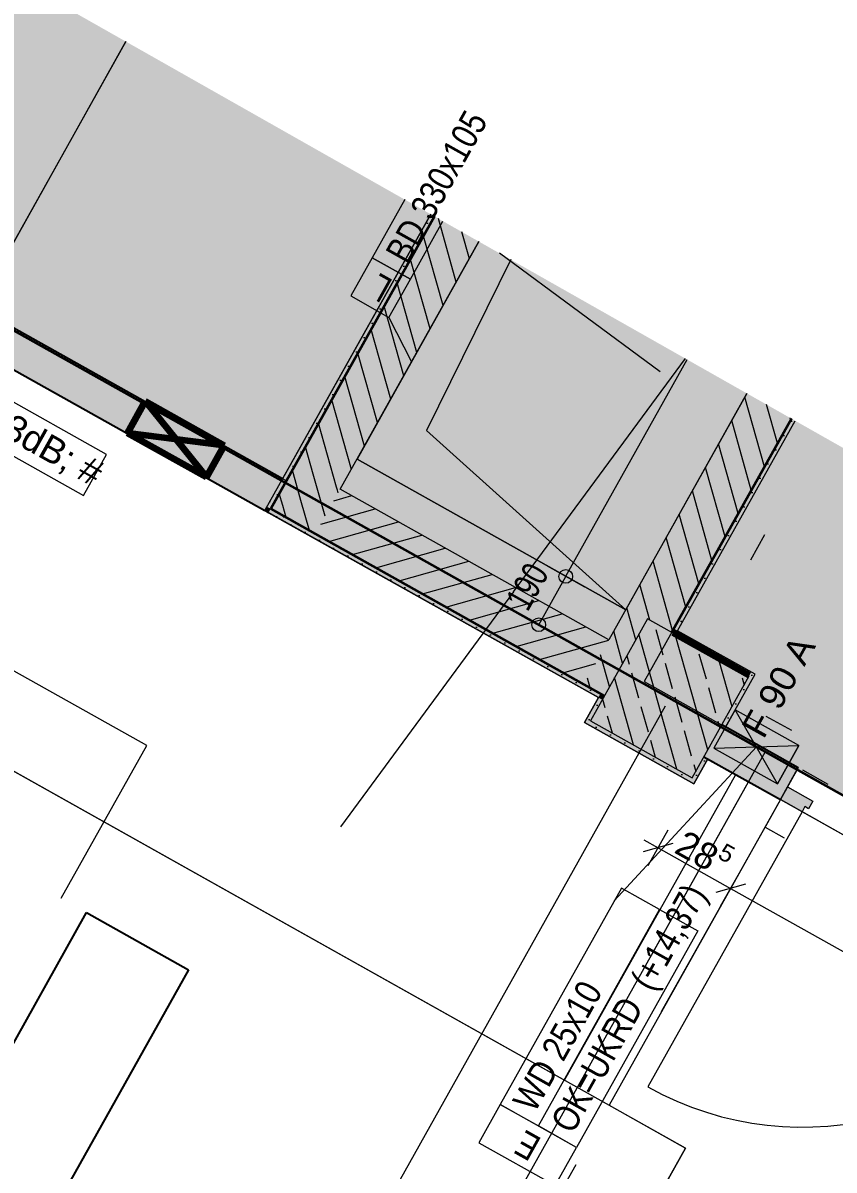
# Model space of a CAD drawing. Header units: metres. Extents: x -36 to 59, y 39 to 183.
# Drawn here: x 4.844 to 7.623, y 155.911 to 159.84 of the extents above; entities that cross this region are included whole.
import ezdxf

# ---------------------------------------------------------------- set-up
doc = ezdxf.new("R2010")
doc.units = ezdxf.units.M
doc.header["$MEASUREMENT"] = 0
for name, pattern in [('Punktlinie', [0.0035, 0, -0.0035]), ('Punktlinie_ eng', [0.00075, 0, -0.00075]), ('Strichlinie', [0.004, 0.003, -0.001]), ('Strichlinie-über-Schnitt', [0.0023, 0.0008, -0.0015]), ('Strichlinie_ eng', [0.0023, 0.0015, -0.0008]), ('Strichpunktlinie', [0.006703, 0.003528, -0.001764, 0, -0.001411])]:
    doc.linetypes.add(name, pattern=pattern)
for name, color, linetype in [('00  Raster', 7, 'Continuous'), ('10  Decken', 7, 'Continuous'), ('10  Fassade', 7, 'Continuous'), ('10  Stützen', 7, 'Continuous'), ('10  Stützen_Schnittschraffur', 7, 'Continuous'), ('10  Treppen + Rampen', 7, 'Continuous'), ('10  Wand Massiv', 7, 'Continuous'), ('10  Wand Massiv_Schnittschraffur', 7, 'Continuous'), ('20  Boden Aufbauten', 7, 'Continuous'), ('20  Dach Aufbauten', 7, 'Continuous'), ('20  Decke Abhangdecke', 7, 'Continuous'), ('20  Möbel', 7, 'Continuous'), ('20  Wand Leichtbau', 7, 'Continuous'), ('20  Wand Leichtbau_Schnittschraffur', 7, 'Continuous'), ('20  Wand Leichtbau_Tür', 7, 'Continuous'), ('40  Bemaßung 1_ 50 AUSBAU', 7, 'Continuous'), ('40  Text Brandschutz', 7, 'Continuous'), ('40 Text Ausbau 1_50', 7, 'Continuous'), ('BAE-SUD-Bem', 7, 'Continuous'), ('BAE-SUD-DD', 7, 'Continuous'), ('BAE-SUD-Text', 7, 'Continuous'), ('EPS-SUD-BD', 7, 'Continuous'), ('Neubau_10  Treppen + Rampen', 7, 'Continuous'), ('Neubau_20  Boden Aufbauten', 7, 'Continuous'), ('Neubau_20  Decke Abhangdecke', 7, 'Continuous'), ('Neubau_20  Möbel', 7, 'Continuous'), ('Neubau_20  Wand Leichtbau', 7, 'Continuous'), ('Neubau_50  NUF - Raumstempel', 7, 'Continuous'), ('Neubau_50 NUF - Raumstempel MIETERAUSBAU', 7, 'Continuous')]:
    doc.layers.add(name, color=color, linetype=linetype)
doc.styles.add('ERSTELLTER_STIL_1', font='')
doc.styles.add('ERSTELLTER_STIL_3', font='')
doc.styles.get('ERSTELLTER_STIL_1').set_extended_font_data('Arial')
doc.styles.get('ERSTELLTER_STIL_3').set_extended_font_data('Arial Narrow')
pattern_1 = [(87.605446, (0, 0), (-0.02497817, 0.0010445172), [0, -0.025])]
pattern_2 = [(285.737952, (0, 0), (0.062563297, 0.017630474), [])]
pattern_3 = [(105.737952, (0, 0), (0.062563297, 0.017630474), [])]

msp = doc.modelspace()

# ---------------------------------------------------------------- hatches: boundary and pattern name
at = {"layer": '10  Stützen_Schnittschraffur', "linetype": 'Continuous', "lineweight": 18}
for points in [[(7.1372, 157.2544), (7.3327, 157.6034), (6.9838, 157.7989), (6.7882, 157.4499)], [(7.074, 157.7655), (7.0666, 157.7524), (7.0797, 157.7451), (7.087, 157.7582)], [(7.3327, 157.6034), (7.2386, 157.4354), (7.2517, 157.4281), (7.3531, 157.6091), (7.087, 157.7582), (7.0797, 157.7451)], [(6.8155, 157.5292), (6.7678, 157.4442), (7.1429, 157.234), (7.1906, 157.319), (7.1775, 157.3264), (7.1372, 157.2544), (6.7882, 157.4499), (6.8286, 157.5219)], [(6.8228, 157.5423), (6.8155, 157.5292), (6.8286, 157.5219), (6.8359, 157.535)]]:
    msp.add_hatch(color=171, dxfattribs=at).paths.add_polyline_path(points)
at = {"layer": '10  Stützen_Schnittschraffur', "linetype": 'Continuous', "lineweight": 13, "true_color": 0x000100}
h = msp.add_hatch(dxfattribs=at)
h.set_pattern_fill('Beton__Stahlbeton_0002', color=98, style=0, pattern_type=2)
h.set_pattern_definition([(285.738, (6.78823, 157.44992), (0.115501, 0.032549), []), (285.738, (6.73048, 157.43365), (0.115501, 0.032549), [0.09, -0.03])])
h.paths.add_polyline_path([(7.1372, 157.2544), (7.3327, 157.6034), (6.9838, 157.7989), (6.7882, 157.4499)])
h = msp.add_hatch(dxfattribs=at)
h.set_pattern_fill('Gips_0002', color=98, style=0, pattern_type=2)
h.set_pattern_definition(pattern_1)
h.paths.add_polyline_path([(7.074, 157.7655), (7.0666, 157.7524), (7.0797, 157.7451), (7.087, 157.7582)])
h = msp.add_hatch(dxfattribs=at)
h.set_pattern_fill('Gips_0002', color=98, style=0, pattern_type=2)
h.set_pattern_definition(pattern_1)
h.paths.add_polyline_path([(7.3327, 157.6034), (7.2386, 157.4354), (7.2517, 157.4281), (7.3531, 157.6091), (7.087, 157.7582), (7.0797, 157.7451)])
h = msp.add_hatch(dxfattribs=at)
h.set_pattern_fill('Gips_0002', color=98, style=0, pattern_type=2)
h.set_pattern_definition(pattern_1)
h.paths.add_polyline_path([(6.8155, 157.5292), (6.7678, 157.4442), (7.1429, 157.234), (7.1906, 157.319), (7.1775, 157.3264), (7.1372, 157.2544), (6.7882, 157.4499), (6.8286, 157.5219)])
h = msp.add_hatch(dxfattribs=at)
h.set_pattern_fill('Gips_0002', color=98, style=0, pattern_type=2)
h.set_pattern_definition(pattern_1)
h.paths.add_polyline_path([(6.8228, 157.5423), (6.8155, 157.5292), (6.8286, 157.5219), (6.8359, 157.535)])
at = {"layer": '10  Treppen + Rampen', "linetype": 'Continuous', "lineweight": 0, "ltscale": 1000, "true_color": 0x000000}
for points in [[(5.3677, 158.4139), (5.263, 158.5442), (5.2019, 158.4351)], [(5.4723, 158.2836), (5.5334, 158.3927), (5.3677, 158.4139)]]:
    msp.add_hatch(color=18, dxfattribs=at).paths.add_polyline_path(points)
at = {"layer": '10  Wand Massiv_Schnittschraffur', "linetype": 'Continuous', "lineweight": 18}
for points in [[(5.6797, 158.1828), (5.6928, 158.1755), (6.254, 159.177), (6.2409, 159.1844)], [(6.254, 159.177), (5.7783, 158.3281), (5.931, 158.2426), (6.4063, 159.0908)], [(6.8516, 157.7268), (6.9214, 157.6876), (6.9838, 157.7989), (7.0666, 157.7524), (7.4769, 158.4846), (7.3246, 158.5708)], [(7.4769, 158.4846), (7.074, 157.7655), (7.087, 157.7582), (7.4899, 158.4772)], [(5.7783, 158.3281), (5.6928, 158.1755), (5.931, 158.2426)], [(5.931, 158.2426), (5.6928, 158.1755), (5.8455, 158.0899)], [(6.8516, 157.7268), (5.931, 158.2426), (5.8455, 158.0899), (6.7661, 157.5741)], [(5.6797, 158.1828), (5.6724, 158.1697), (5.6928, 158.1755)], [(5.6928, 158.1755), (5.6724, 158.1697), (5.6855, 158.1624)], [(5.6855, 158.1624), (6.8155, 157.5292), (6.8228, 157.5423), (5.6928, 158.1755)], [(6.7661, 157.5741), (6.8359, 157.535), (6.8823, 157.6179), (6.8516, 157.7268)], [(6.8823, 157.6179), (6.9214, 157.6876), (6.8516, 157.7268)]]:
    msp.add_hatch(color=171, dxfattribs=at).paths.add_polyline_path(points)
at = {"layer": '10  Wand Massiv_Schnittschraffur', "linetype": 'Continuous', "lineweight": 13, "true_color": 0x000100}
h = msp.add_hatch(dxfattribs=at)
h.set_pattern_fill('Gips_0002', color=98, style=0, pattern_type=2)
h.set_pattern_definition(pattern_1)
h.paths.add_polyline_path([(5.6797, 158.1828), (5.6928, 158.1755), (6.254, 159.177), (6.2409, 159.1844)])
h = msp.add_hatch(dxfattribs=at)
h.set_pattern_fill('MW_Kalksandstein_0002', color=98, style=0, pattern_type=2)
h.set_pattern_definition(pattern_2)
h.paths.add_polyline_path([(6.254, 159.177), (5.7783, 158.3281), (5.931, 158.2426), (6.4063, 159.0908)])
h = msp.add_hatch(dxfattribs=at)
h.set_pattern_fill('MW_Kalksandstein_0002', color=98, style=0, pattern_type=2)
h.set_pattern_definition(pattern_3)
h.paths.add_polyline_path([(6.8516, 157.7268), (6.9214, 157.6876), (6.9838, 157.7989), (7.0666, 157.7524), (7.4769, 158.4846), (7.3246, 158.5708)])
h = msp.add_hatch(dxfattribs=at)
h.set_pattern_fill('Gips_0002', color=98, style=0, pattern_type=2)
h.set_pattern_definition(pattern_1)
h.paths.add_polyline_path([(7.4769, 158.4846), (7.074, 157.7655), (7.087, 157.7582), (7.4899, 158.4772)])
h = msp.add_hatch(dxfattribs=at)
h.set_pattern_fill('MW_Kalksandstein_0002', color=98, style=0, pattern_type=2)
h.set_pattern_definition(pattern_2)
h.paths.add_polyline_path([(5.7783, 158.3281), (5.6928, 158.1755), (5.931, 158.2426)])
h = msp.add_hatch(dxfattribs=at)
h.set_pattern_fill('MW_Kalksandstein_0002', color=98, style=0, pattern_type=2)
h.set_pattern_definition(pattern_2)
h.paths.add_polyline_path([(5.931, 158.2426), (5.6928, 158.1755), (5.8455, 158.0899)])
h = msp.add_hatch(dxfattribs=at)
h.set_pattern_fill('MW_Kalksandstein_0002', color=98, style=0, pattern_type=2)
h.set_pattern_definition([(15.737952, (0, 0), (-0.017630474, 0.062563297), [])])
h.paths.add_polyline_path([(6.8516, 157.7268), (5.931, 158.2426), (5.8455, 158.0899), (6.7661, 157.5741)])
h = msp.add_hatch(dxfattribs=at)
h.set_pattern_fill('Gips_0002', color=98, style=0, pattern_type=2)
h.set_pattern_definition(pattern_1)
h.paths.add_polyline_path([(5.6797, 158.1828), (5.6724, 158.1697), (5.6928, 158.1755)])
h = msp.add_hatch(dxfattribs=at)
h.set_pattern_fill('Gips_0002', color=98, style=0, pattern_type=2)
h.set_pattern_definition(pattern_1)
h.paths.add_polyline_path([(5.6928, 158.1755), (5.6724, 158.1697), (5.6855, 158.1624)])
h = msp.add_hatch(dxfattribs=at)
h.set_pattern_fill('Gips_0002', color=98, style=0, pattern_type=2)
h.set_pattern_definition(pattern_1)
h.paths.add_polyline_path([(5.6855, 158.1624), (6.8155, 157.5292), (6.8228, 157.5423), (5.6928, 158.1755)])
h = msp.add_hatch(dxfattribs=at)
h.set_pattern_fill('MW_Kalksandstein_0002', color=98, style=0, pattern_type=2)
h.set_pattern_definition(pattern_3)
h.paths.add_polyline_path([(6.7661, 157.5741), (6.8359, 157.535), (6.8823, 157.6179), (6.8516, 157.7268)])
h = msp.add_hatch(dxfattribs=at)
h.set_pattern_fill('MW_Kalksandstein_0002', color=98, style=0, pattern_type=2)
h.set_pattern_definition(pattern_3)
h.paths.add_polyline_path([(6.8823, 157.6179), (6.9214, 157.6876), (6.8516, 157.7268)])
at = {"layer": '20  Wand Leichtbau_Schnittschraffur', "linetype": 'Continuous', "lineweight": 18}
for color, points in [(171, [(1.7556, 160.5076), (1.6945, 160.3985), (5.6724, 158.1697), (5.7335, 158.2788)]), (9, [(7.1775, 157.3264), (7.4392, 157.1797), (7.5003, 157.2888), (7.2386, 157.4354)])]:
    msp.add_hatch(color=color, dxfattribs=at).paths.add_polyline_path(points)
at = {"layer": '20  Wand Leichtbau_Schnittschraffur', "linetype": 'Continuous', "lineweight": 0, "true_color": 0xffffff}
msp.add_hatch(color=7, dxfattribs=at).paths.add_polyline_path([(7.4637, 157.2233), (7.4392, 157.1797), (7.5134, 157.1382), (7.5232, 157.1556), (7.5362, 157.1483), (7.5509, 157.1745)])
at = {"layer": '40 Text Ausbau 1_50', "linetype": 'Continuous', "lineweight": 18, "ltscale": 1000}
for points in [[(7.2847, 157.487), (7.2114, 157.3561), (7.3571, 157.3604)], [(7.4296, 157.2339), (7.5029, 157.3647), (7.3571, 157.3604)]]:
    msp.add_hatch(color=255, dxfattribs=at).paths.add_polyline_path(points)
at = {"layer": 'Neubau_10  Treppen + Rampen', "linetype": 'Continuous', "lineweight": 0, "true_color": 0x8f8f8f}
msp.add_hatch(color=252, dxfattribs=at).paths.add_polyline_path([(17.3227, 149.4136), (18.8217, 152.0611), (1.2236, 162.0253), (0.6998, 161.0905), (9.3112, 156.2655), (8.937, 155.5976)])

# ---------------------------------------------------------------- linework, layer by layer
at = {"layer": '00  Raster', "color": 7, "linetype": 'Strichpunktlinie', "lineweight": 13, "ltscale": 1000}
for p, q in [((13.2683, 154.0484), (-1.4759, 162.3096)), ((17.9774, 150.5699), (6.4769, 159.0508)), ((6.5252, 157.8912), (7.1143, 158.6899)), ((6.5252, 157.8912), (5.9317, 157.0864))]:
    msp.add_line(p, q, dxfattribs=at)
at = {"layer": '00  Raster', "color": 5, "linetype": 'Strichpunktlinie', "lineweight": 13, "ltscale": 1000}
msp.add_line((-17.9562, 112.8782), (7.5682, 158.4329), dxfattribs=at)
at = {"layer": '10  Decken', "color": 7, "linetype": 'Punktlinie', "lineweight": 13, "ltscale": 1000, "flags": 128}
msp.add_lwpolyline([(7.3246, 158.5708), (6.9091, 157.8292), (5.9914, 158.3434), (6.4092, 159.0892)], dxfattribs=at)
at = {"layer": '10  Stützen', "color": 7, "linetype": 'Continuous', "lineweight": 13, "ltscale": 1000, "flags": 128}
msp.add_lwpolyline([(7.1372, 157.2544), (7.3327, 157.6034), (6.9838, 157.7989), (6.7882, 157.4499)], close=True, dxfattribs=at)
for points in [[(7.2517, 157.4281), (7.3531, 157.6091), (7.087, 157.7582)], [(6.8155, 157.5292), (6.7678, 157.4442), (7.1429, 157.234), (7.1906, 157.319)]]:
    msp.add_lwpolyline(points, dxfattribs=at)
at = {"layer": '10  Wand Massiv', "color": 7, "linetype": 'Continuous', "lineweight": 35, "ltscale": 1000}
for p, q in [((6.254, 159.177), (5.7783, 158.3281)), ((7.0666, 157.7524), (7.4769, 158.4846)), ((5.7783, 158.3281), (5.6928, 158.1755)), ((5.6928, 158.1755), (5.8455, 158.0899)), ((5.6928, 158.1755), (5.8455, 158.0899)), ((5.8455, 158.0899), (6.7661, 157.5741)), ((6.7661, 157.5741), (6.8359, 157.535)), ((6.7661, 157.5741), (6.8359, 157.535))]:
    msp.add_line(p, q, dxfattribs=at)
at = {"layer": '10  Wand Massiv', "color": 7, "linetype": 'Continuous', "lineweight": 13, "ltscale": 1000, "flags": 128}
for points in [[(6.2409, 159.1844), (5.7335, 158.2788)], [(5.931, 158.2426), (6.4063, 159.0908)], [(7.3246, 158.5708), (6.8516, 157.7268)], [(7.087, 157.7582), (7.4899, 158.4772)], [(6.8516, 157.7268), (5.931, 158.2426)], [(5.6724, 158.1697), (5.6855, 158.1624)], [(5.6855, 158.1624), (6.8155, 157.5292)]]:
    msp.add_lwpolyline(points, dxfattribs=at)
at = {"layer": '20  Boden Aufbauten', "color": 7, "linetype": 'Continuous', "lineweight": 13, "ltscale": 1000, "flags": 128}
msp.add_lwpolyline([(7.4769, 158.4846), (6.9725, 157.5845), (7.5003, 157.2888), (7.4392, 157.1797), (8.5995, 156.5296), (9.0226, 156.2926), (9.2023, 156.6132), (9.8129, 156.271), (10.1307, 156.838), (10.2179, 156.7892), (10.2789, 156.8981)], dxfattribs=at)
at = {"layer": '20  Decke Abhangdecke', "color": 7, "linetype": 'Punktlinie_ eng', "lineweight": 13, "ltscale": 1000, "flags": 128}
for points in [[(10.1788, 156.9547), (9.807, 156.291), (9.1963, 156.6332), (9.0706, 156.4089), (8.6606, 156.6387), (7.5003, 157.2888), (7.2517, 157.4281), (7.3531, 157.6091), (7.087, 157.7582), (7.4899, 158.4772)], [(10.0918, 157.004), (9.7686, 156.4271), (9.1579, 156.7693), (9.0323, 156.545), (7.3878, 157.4664), (7.4892, 157.6475), (7.2232, 157.7966), (7.5769, 158.428)], [(10.0918, 157.004), (9.7686, 156.4271), (9.1579, 156.7693), (9.0323, 156.545), (8.7095, 156.7259), (7.5492, 157.376), (7.3878, 157.4664), (7.4892, 157.6475), (7.2232, 157.7966), (7.5769, 158.428)]]:
    msp.add_lwpolyline(points, dxfattribs=at)
at = {"layer": '20  Decke Abhangdecke', "color": 7, "linetype": 'Strichlinie-über-Schnitt', "lineweight": 13, "ltscale": 1000, "flags": 128}
msp.add_lwpolyline([(-3.086, 138.3949), (-0.3976, 143.1931), (7.3866, 157.0858), (8.5469, 156.4357), (8.9569, 156.206), (5.7529, 150.4876), (4.5186, 148.2848), (4.4575, 148.1757), (-4.1308, 132.8478), (-4.1552, 132.8041), (-6.6594, 128.3347), (-8.2298, 129.2145)], close=True, dxfattribs=at)
at = {"layer": '20  Möbel', "color": 253, "linetype": 'Strichlinie_ eng', "lineweight": 18, "ltscale": 1000, "true_color": 0x9f9f9f, "flags": 128}
msp.add_lwpolyline([(5.2676, 157.3649), (3.8718, 158.1469), (3.383, 157.2745), (4.7788, 156.4925)], close=True, dxfattribs=at)
at = {"layer": '20  Wand Leichtbau', "color": 7, "linetype": 'Continuous', "lineweight": 13, "ltscale": 1000}
for p, q in [((7.4637, 157.2233), (7.5003, 157.2888)), ((7.4392, 157.1797), (7.4637, 157.2233))]:
    msp.add_line(p, q, dxfattribs=at)
at = {"layer": '20  Wand Leichtbau', "color": 7, "linetype": 'Continuous', "lineweight": 25, "ltscale": 1000, "flags": 128}
for points in [[(5.7335, 158.2788), (1.7556, 160.5076)], [(1.6945, 160.3985), (5.6724, 158.1697)], [(7.5003, 157.2888), (7.2386, 157.4354)], [(7.1775, 157.3264), (7.4392, 157.1797)]]:
    msp.add_lwpolyline(points, dxfattribs=at)
at = {"layer": '20  Wand Leichtbau_Tür', "color": 7, "linetype": 'Continuous', "lineweight": 13, "ltscale": 1000}
for p, q in [((7.4637, 157.2233), (7.5003, 157.2888)), ((7.4392, 157.1797), (7.4637, 157.2233)), ((7.4392, 157.1797), (7.4637, 157.2233))]:
    msp.add_line(p, q, dxfattribs=at)
at = {"layer": '20  Wand Leichtbau_Tür', "color": 7, "linetype": 'Strichlinie-über-Schnitt', "lineweight": 13, "ltscale": 1000}
for p, q in [((9.0837, 156.4016), (7.5003, 157.2888)), ((9.0226, 156.2925), (7.4392, 157.1797))]:
    msp.add_line(p, q, dxfattribs=at)
at = {"layer": '20  Wand Leichtbau_Tür', "color": 7, "linetype": 'Continuous', "lineweight": 18, "ltscale": 1000}
for p, q in [((7.4392, 157.1797), (7.4637, 157.2233)), ((7.4637, 157.2233), (7.5509, 157.1745)), ((7.5134, 157.1382), (7.4392, 157.1797)), ((7.5232, 157.1556), (7.5134, 157.1382)), ((7.5362, 157.1483), (7.5232, 157.1556)), ((7.5509, 157.1745), (7.5362, 157.1483)), ((7.5134, 157.1382), (6.9855, 156.196))]:
    msp.add_line(p, q, dxfattribs=at)
at = {"layer": '20  Wand Leichtbau_Tür', "color": 7, "linetype": 'Continuous', "lineweight": 13, "ltscale": 1000}
msp.add_arc((7.5134, 157.1382), 1.08, 240.738, 330.738, dxfattribs=at)
at = {"layer": '40  Bemaßung 1_ 50 AUSBAU', "color": 7, "linetype": 'Continuous', "lineweight": 13, "ltscale": 1000}
for p, q in [((6.9858, 156.9536), (7.0546, 157.0762)), ((6.9711, 157.0424), (7.0202, 157.0149)), ((7.0712, 157.0293), (6.9691, 157.0005)), ((7.0202, 157.0149), (7.2688, 156.8756)), ((7.2344, 156.8143), (7.3032, 156.937)), ((7.3198, 156.89), (7.2178, 156.8612)), ((7.2688, 156.8756), (8.8522, 155.9884))]:
    msp.add_line(p, q, dxfattribs=at)
at = {"layer": '40 Text Ausbau 1_50', "color": 7, "linetype": 'Continuous', "lineweight": 13, "ltscale": 1000}
for p, q in [((5.1301, 158.3617), (3.9648, 159.0146)), ((3.8859, 158.8738), (5.0512, 158.2209)), ((5.0512, 158.2209), (5.1301, 158.3617))]:
    msp.add_line(p, q, dxfattribs=at)
at = {"layer": '40 Text Ausbau 1_50', "color": 255, "linetype": 'Continuous', "lineweight": 18, "ltscale": 1000, "flags": 128}
for points in [[(7.2847, 157.487), (7.2114, 157.3561), (7.4296, 157.2339), (7.5029, 157.3647)], [(7.2847, 157.487), (7.2114, 157.3561), (7.5029, 157.3647), (7.4296, 157.2339)]]:
    msp.add_lwpolyline(points, close=True, dxfattribs=at)
at = {"layer": 'BAE-SUD-Bem', "color": 9, "linetype": 'Continuous', "lineweight": 18, "ltscale": 1000}
for p, q in [((6.7042, 157.9446), (7.12, 158.6867)), ((6.6397, 157.9802), (6.7683, 157.9081)), ((6.6397, 157.9802), (6.7683, 157.9081)), ((6.6111, 157.7784), (6.704, 157.9442)), ((6.7042, 157.9446), (6.7045, 157.945)), ((6.6754, 157.7424), (6.5468, 157.8144)), ((6.6109, 157.778), (6.6106, 157.7775))]:
    msp.add_line(p, q, dxfattribs=at)
at = {"layer": 'BAE-SUD-Bem', "color": 7, "linetype": 'Continuous', "lineweight": 100, "ltscale": 1000}
msp.add_line((7.3335, 157.6047), (7.0718, 157.7514), dxfattribs=at)
at = {"layer": 'BAE-SUD-Bem', "color": 9, "linetype": 'Continuous', "lineweight": 18, "ltscale": 1000}
for centre in [(6.704, 157.9442), (6.704, 157.9442), (6.6111, 157.7784)]:
    msp.add_circle(centre, 0.0234, dxfattribs=at)
at = {"layer": 'BAE-SUD-DD', "color": 9, "linetype": 'Strichlinie', "lineweight": 18, "ltscale": 1000, "flags": 128}
for points in [[(6.5153, 159.029), (6.226, 158.4443), (6.9091, 157.8292), (5.9884, 158.3451), (6.4062, 159.0908)], [(6.4062, 159.0908), (5.9884, 158.3451), (6.9091, 157.8292), (7.3246, 158.5708)]]:
    msp.add_lwpolyline(points, dxfattribs=at)
at = {"layer": 'BAE-SUD-Text', "color": 9, "linetype": 'Continuous', "lineweight": 18, "ltscale": 1000}
msp.add_line((6.098, 158.8312), (6.1756, 158.6791), dxfattribs=at)
at = {"layer": 'BAE-SUD-Text', "color": 7, "linetype": 'Continuous', "lineweight": 100, "ltscale": 1000}
for p, q in [((5.2019, 158.4351), (5.263, 158.5442)), ((5.263, 158.5442), (5.2019, 158.4351)), ((5.263, 158.5442), (5.4723, 158.2836)), ((5.263, 158.5442), (5.5334, 158.3927)), ((5.5334, 158.3927), (5.2019, 158.4351)), ((5.4723, 158.2836), (5.2019, 158.4351)), ((5.4723, 158.2836), (5.5334, 158.3927)), ((5.5334, 158.3927), (5.4723, 158.2836))]:
    msp.add_line(p, q, dxfattribs=at)
at = {"layer": 'BAE-SUD-Text', "color": 9, "linetype": 'Continuous', "lineweight": 18, "ltscale": 1000, "flags": 128}
msp.add_lwpolyline([(6.1521, 159.2347), (6.0404, 159.0354), (6.1713, 158.9621), (6.2826, 159.1608)], dxfattribs=at)
msp.add_lwpolyline([(6.1713, 158.9621), (6.0404, 159.0354), (5.9671, 158.9046), (6.098, 158.8312)], close=True, dxfattribs=at)
at = {"layer": 'DEFPOINTS', "color": 9, "linetype": 'Continuous', "lineweight": 18, "ltscale": 1000}
for p, q in [((6.704, 157.9442), (6.704, 157.9442)), ((6.8669, 157.8529), (6.867, 157.8529)), ((6.9091, 157.8293), (6.9091, 157.8293)), ((6.7741, 157.6871), (6.7741, 157.6871))]:
    msp.add_line(p, q, dxfattribs=at)
at = {"layer": 'EPS-SUD-BD', "color": 255, "linetype": 'Continuous', "lineweight": 18, "ltscale": 1000}
msp.add_line((7.3571, 157.3604), (6.8702, 156.833), dxfattribs=at)
at = {"layer": 'EPS-SUD-BD', "color": 255, "linetype": 'Continuous', "lineweight": 18, "ltscale": 1000, "flags": 128}
for points in [[(7.0255, 156.8033), (6.8947, 156.8766), (6.4792, 156.1351), (6.61, 156.0618)], [(7.0255, 156.8033), (7.1564, 156.73), (6.7409, 155.9885), (6.61, 156.0618)], [(6.7409, 155.9885), (6.4792, 156.1351), (6.4059, 156.0043), (6.6676, 155.8576)]]:
    msp.add_lwpolyline(points, close=True, dxfattribs=at)
at = {"layer": 'Neubau_10  Treppen + Rampen', "color": 8, "linetype": 'Continuous', "lineweight": 35, "ltscale": 1000, "flags": 128}
msp.add_lwpolyline([(1.2236, 162.0253), (0.6998, 161.0905), (9.3112, 156.2655), (8.937, 155.5976), (17.3227, 149.4136)], dxfattribs=at)
at = {"layer": 'Neubau_20  Boden Aufbauten', "color": 7, "linetype": 'Continuous', "lineweight": 13, "ltscale": 1000, "flags": 128}
msp.add_lwpolyline([(1.6769, 161.7686), (1.1665, 160.8577), (1.4152, 160.7184), (1.4066, 160.7031), (4.6866, 158.8653), (5.1967, 159.7757)], dxfattribs=at)
msp.add_lwpolyline([(-8.3577, 128.9862), (-8.096, 128.8395), (7.1144, 155.9862), (4.0389, 157.7094), (4.6255, 158.7563), (1.6945, 160.3985), (1.6556, 160.3291), (1.3067, 160.5246), (1.3908, 160.6747), (1.1415, 160.8144), (-12.0312, 137.3031), (-11.7825, 137.1637), (-11.7642, 137.1964), (-5.6705, 133.7822)], close=True, dxfattribs=at)
at = {"layer": 'Neubau_20  Boden Aufbauten', "color": 253, "linetype": 'Continuous', "lineweight": 18, "ltscale": 1000, "true_color": 0x9f9f9f, "flags": 128}
msp.add_lwpolyline([(5.1967, 159.7757), (4.0389, 157.7094), (6.7, 156.2184), (7.2866, 157.2653), (7.1906, 157.319), (7.1429, 157.234), (6.7678, 157.4442), (6.8155, 157.5292), (5.6724, 158.1697), (6.2409, 159.1844)], dxfattribs=at)
msp.add_lwpolyline([(-2.0813, 139.5743), (-13.3275, 119.5028), (-12.2806, 118.9162), (8.7478, 156.4465), (7.7009, 157.0331), (7.4392, 157.1797), (6.8527, 156.1329), (7.1144, 155.9862)], close=True, dxfattribs=at)
at = {"layer": 'Neubau_20  Decke Abhangdecke', "color": 7, "linetype": 'Continuous', "lineweight": 13, "ltscale": 1000, "flags": 128}
for points in [[(1.6639, 161.776), (1.1449, 160.8497), (5.7466, 158.2714), (6.254, 159.177)], [(0.7769, 145.5449), (7.3302, 157.2408), (7.1906, 157.319), (7.1429, 157.234), (6.7678, 157.4442), (6.8155, 157.5292), (1.7076, 160.3912)]]:
    msp.add_lwpolyline(points, dxfattribs=at)
at = {"layer": 'Neubau_20  Decke Abhangdecke', "color": 7, "linetype": 'Punktlinie_ eng', "lineweight": 13, "ltscale": 1000, "flags": 128}
msp.add_lwpolyline([(7.438, 157.1776), (7.3855, 157.0836), (8.9571, 156.2059), (9.0095, 156.2999)], close=True, dxfattribs=at)
at = {"layer": 'Neubau_20  Möbel', "color": 7, "linetype": 'Continuous', "lineweight": 25, "ltscale": 1000}
for p, q in [((4.475, 155.7457), (5.0616, 156.7925)), ((5.0616, 156.7925), (5.4105, 156.597)), ((5.4105, 156.597), (4.824, 155.5501))]:
    msp.add_line(p, q, dxfattribs=at)
at = {"layer": 'Neubau_20  Wand Leichtbau', "color": 7, "linetype": 'Strichlinie-über-Schnitt', "lineweight": 18, "ltscale": 1000, "flags": 128}
for points in [[(7.3876, 157.3434), (0.7769, 145.5449)], [(7.3876, 157.3434), (7.4966, 157.2823)], [(-0.3976, 143.1931), (7.4966, 157.2823)]]:
    msp.add_lwpolyline(points, dxfattribs=at)
at = {"layer": 'Neubau_50  NUF - Raumstempel', "color": 7, "linetype": 'Punktlinie', "lineweight": 13, "ltscale": 1000, "flags": 128}
msp.add_lwpolyline([(6.254, 159.177), (5.7466, 158.2714), (1.7687, 160.5002), (1.8701, 160.6812), (1.495, 160.8914), (1.3533, 160.6384), (1.1177, 160.7704), (1.677, 161.7686)], dxfattribs=at)
at = {"layer": 'Neubau_50 NUF - Raumstempel MIETERAUSBAU', "color": 7, "linetype": 'Punktlinie', "lineweight": 13, "ltscale": 1000, "flags": 128}
msp.add_lwpolyline([(8.9186, 156.1068), (9.0226, 156.2925), (7.4392, 157.1797), (7.3618, 157.0417)], dxfattribs=at)

# ---------------------------------------------------------------- texts
at = {"layer": '10  Fassade', "color": 9, "linetype": 'Continuous', "lineweight": 18, "insert": (6.5721, 157.9092), "char_height": 0.09, "attachment_point": 5, "rotation": 60.7385, "style": 'ERSTELLTER_STIL_3'}
msp.add_mtext('\\A1;{\\W0.900000x;\\pqc;\\fArial Narrow|b0|i0|c0|p38;190}', dxfattribs=at)
at = {"layer": '20  Dach Aufbauten', "color": 9, "linetype": 'Continuous', "lineweight": 18, "char_height": 0.09, "attachment_point": 4, "style": 'ERSTELLTER_STIL_3'}
for s, insert, rotation in [('\\A1;{\\pql;\\fArial Narrow|b0|i0|c0|p38;BD 330x105}', (6.1227, 159.0312), 60.738), ('\\A1;{\\pql;\\fArial Narrow|b0|i0|c0|p38;L}', (6.0935, 158.9177), 150.738)]:
    msp.add_mtext(s, dxfattribs=dict(at, insert=insert, rotation=rotation))
at = {"layer": '20  Wand Leichtbau', "color": 255, "linetype": 'Continuous', "lineweight": 18, "char_height": 0.09, "attachment_point": 4, "style": 'ERSTELLTER_STIL_3'}
for s, insert, rotation in [('\\A1;{\\pql;\\fArial Narrow|b0|i0|c0|p38;OK=UKRD  (+14,37)}', (6.6998, 156.0467), 60.738), ('\\A1;{\\pql;\\fArial Narrow|b0|i0|c0|p38;WD 25x10}', (6.5584, 156.1256), 60.738), ('\\A1;{\\pql;\\fArial Narrow|b0|i0|c0|p38;E}', (6.6028, 155.9778), 150.738)]:
    msp.add_mtext(s, dxfattribs=dict(at, insert=insert, rotation=rotation))
at = {"layer": '40  Bemaßung 1_ 50 AUSBAU', "color": 7, "linetype": 'Continuous', "lineweight": 13, "insert": (7.0582, 156.9772), "char_height": 0.09, "attachment_point": 7, "rotation": 330.738, "style": 'ERSTELLTER_STIL_1'}
msp.add_mtext('\\A1;{\\pql;\\fArial|b0|i0|c0|p38;28\\fArial|b0|i0|c0|p38;\\A1{\\H.66x;\\S5^  ;}}', dxfattribs=at)
at = {"layer": '40  Text Brandschutz', "color": 7, "linetype": 'Continuous', "lineweight": 13, "insert": (7.3029, 157.4274), "char_height": 0.09, "attachment_point": 1, "rotation": 60.738, "style": 'ERSTELLTER_STIL_1'}
msp.add_mtext('\\A1;{\\pql;\\pt0,1;\\fArial|b0|i0|c0|p38;F 90 A\\fArial|b0|i0|c0|p38;\\fArial|b0|i0|c0|p38;\\fArial|b0|i0|c0|p38;\\fArial|b0|i0|c0|p38;\\fArial|b0|i0|c0|p38;\\fArial|b0|i0|c0|p38;\\fArial|b0|i0|c0|p38;\\fArial|b0|i0|c0|p38;\\fArial|b0|i0|c0|p38;\\fArial|b0|i0|c0|p38;\\fArial|b0|i0|c0|p38;\\fArial|b0|i0|c0|p38;\\fArial|b0|i0|c0|p38;\\fArial|b0|i0|c0|p38;\\fArial|b0|i0|c0|p38;\\fArial|b0|i0|c0|p38;\\fArial|b0|i0|c0|p38;\\fArial|b0|i0|c0|p38;\\fArial|b0|i0|c0|p38;\\fArial|b0|i0|c0|p38;\\fArial|b0|i0|c0|p38;\\fArial|b0|i0|c0|p38;\\fArial|b0|i0|c0|p38;\\fArial|b0|i0|c0|p38;\\fArial|b0|i0|c0|p38;\\fArial|b0|i0|c0|p38;\\fArial|b0|i0|c0|p38;\\fArial|b0|i0|c0|p38;\\fArial|b0|i0|c0|p38;\\fArial|b0|i0|c0|p38;\\fArial|b0|i0|c0|p38;\\fArial|b0|i0|c0|p38;\\fArial|b0|i0|c0|p38;\\fArial|b0|i0|c0|p38;\\fArial|b0|i0|c0|p38;\\fArial|b0|i0|c0|p38;\\fArial|b0|i0|c0|p38;\\fArial|b0|i0|c0|p38;\\fArial|b0|i0|c0|p38;\\fArial|b0|i0|c0|p38;\\fArial|b0|i0|c0|p38;\\fArial|b0|i0|c0|p38;\\fArial|b0|i0|c0|p38;\\fArial|b0|i0|c0|p38;\\fArial|b0|i0|c0|p38;\\fArial|b0|i0|c0|p38;\\fArial|b0|i0|c0|p38;}', dxfattribs=at)
at = {"layer": '40 Text Ausbau 1_50', "color": 7, "linetype": 'Continuous', "lineweight": 13, "insert": (3.9586, 158.9831), "char_height": 0.09, "attachment_point": 1, "rotation": 330.738, "style": 'ERSTELLTER_STIL_1'}
msp.add_mtext('\\A1;{\\pql;\\fArial|b0|i0|c0|p38;WI_35.F 90 A. \\fArial|b0|i0|c0|p38;≥53dB\\fArial|b0|i0|c0|p38;; #}', dxfattribs=at)

doc.saveas('drawing.dxf')
